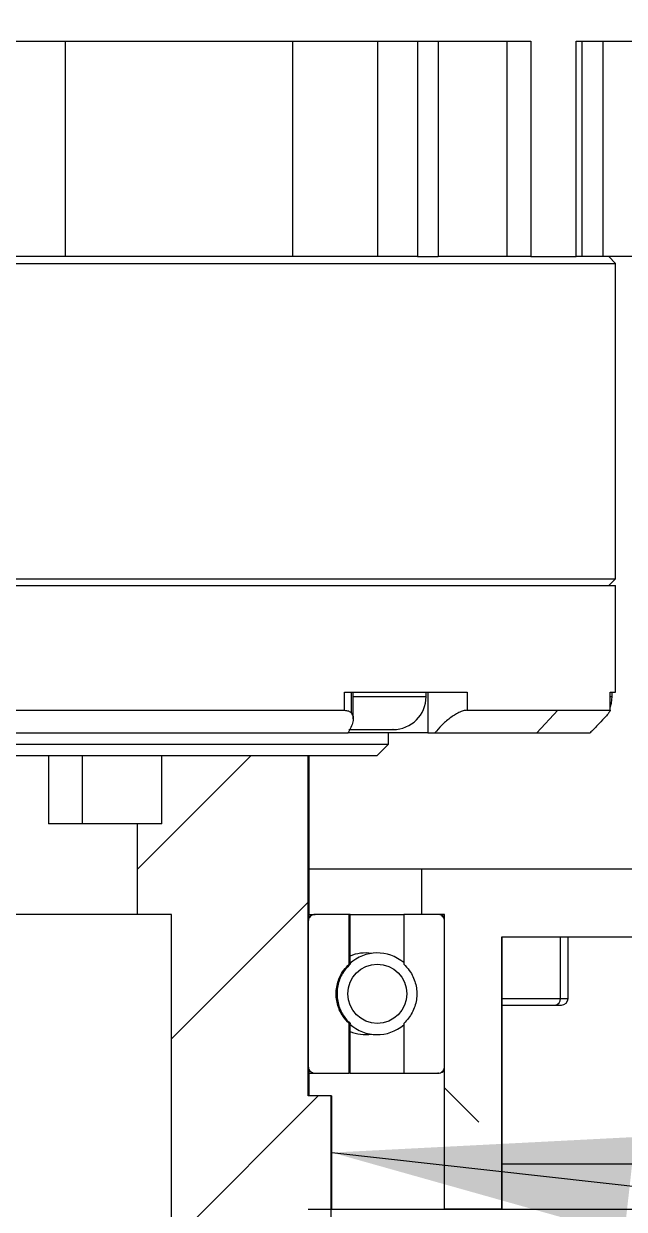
# Model space of a CAD drawing. Header units: millimetres. Extents: x 2 to 1187, y 2 to 839.
# Drawn here: x 305.33 to 311.94, y 458.13 to 471.19 of the extents above; entities that cross this region are included whole.
import ezdxf

# ---------------------------------------------------------------- set-up
doc = ezdxf.new("R2010")
doc.units = ezdxf.units.MM
doc.dimstyles.new('SLDDIMSTYLE0', dxfattribs={"dimtxt": 0.18, "dimasz": 3.302, "dimexe": 0, "dimexo": 0.0625, "dimgap": 0, "dimtad": 0, "dimtih": 1, "dimtoh": 1, "dimdec": 0, "dimrnd": 1e-09, "dimzin": 0, "dimdsep": 46, "dimtxsty": 'Standard', "dimsah": 1, "dimcen": 0.09, "dimadec": 0, "dimazin": 0, "dimtfac": 3.302, "dimtdec": 0, "dimtofl": 0, "dimtmove": 0, "dimatfit": 3, "dimfxl": 1, "dimfrac": 2, "dimtolj": 1, "dimtzin": 0, "dimarcsym": 0})

# ---------------------------------------------------------------- blocks, each defined once
blk = doc.blocks.new('SW_HATCH_1')
at = {"color": 0, "linetype": 'Continuous', "lineweight": 18}
for p, q in [((139.396, -17.758), (140.649, -16.505)), ((139.774, -19.626), (141.28, -18.12)), ((143.159, -20.544), (142.782, -20.168)), ((139.774, -21.871), (141.389, -20.255))]:
    blk.add_line(p, q, dxfattribs=at)

msp = doc.modelspace()

# ---------------------------------------------------------------- linework, layer by layer
at = {"color": 7, "linetype": 'Continuous', "lineweight": 25}
for p, q in [((304.4504, 471.0016), (310.9153, 471.0016)), ((305.7835, 471.0016), (305.7835, 468.6266)), ((308.2911, 468.6266), (308.2911, 471.0016)), ((309.2255, 471.0016), (309.2255, 468.6266)), ((309.664, 471.0016), (309.664, 468.6266)), ((309.8943, 471.0016), (309.8943, 468.6266)), ((310.6512, 471.0016), (310.6512, 468.6266)), ((310.9153, 471.0016), (310.9153, 468.6266)), ((311.4138, 471.0016), (314.0917, 471.0016)), ((311.4138, 468.6266), (311.4138, 471.0016)), ((311.4809, 468.6266), (311.4809, 471.0016)), ((311.7136, 468.6266), (311.7136, 471.0016)), ((305.7835, 468.6266), (305.0304, 468.6266)), ((308.2911, 468.6266), (305.7835, 468.6266)), ((309.2255, 468.6266), (308.2911, 468.6266)), ((309.664, 468.6266), (309.2255, 468.6266)), ((309.664, 468.6266), (309.8943, 468.6266)), ((310.6512, 468.6266), (309.8943, 468.6266)), ((310.9153, 468.6266), (310.6512, 468.6266)), ((310.9153, 468.6266), (311.4138, 468.6266)), ((311.4809, 468.6266), (311.4138, 468.6266)), ((311.7136, 468.6266), (311.4809, 468.6266)), ((312.8918, 468.6266), (311.7136, 468.6266)), ((311.8479, 468.5516), (311.7729, 468.6266)), ((301.0227, 468.5516), (311.8479, 468.5516)), ((311.8479, 465.0766), (311.8479, 468.5516)), ((301.0227, 465.0766), (311.8479, 465.0766)), ((311.7729, 465.0016), (311.8479, 465.0766)), ((301.0227, 465.0016), (311.8479, 465.0016)), ((311.8479, 463.8266), (311.8479, 465.0016)), ((308.8607, 463.8266), (310.2116, 463.8266)), ((308.8607, 463.6266), (308.8607, 463.8266)), ((308.9366, 463.5968), (308.9366, 463.8266)), ((308.9571, 463.531), (308.9571, 463.8266)), ((308.9571, 463.7766), (309.7601, 463.7766)), ((309.7601, 463.7766), (309.7601, 463.8266)), ((309.7786, 463.8266), (309.7786, 463.3766)), ((310.2116, 463.8266), (310.2116, 463.6266)), ((311.7888, 463.8266), (311.8479, 463.8266)), ((311.7888, 463.6266), (311.7888, 463.8266)), ((311.7907, 463.6231), (311.7907, 463.8266)), ((311.7907, 463.7766), (311.8104, 463.7766)), ((311.8104, 463.7766), (311.8104, 463.8266)), ((305.0531, 463.6266), (308.8607, 463.6266)), ((310.2116, 463.6266), (311.2117, 463.6266)), ((310.9822, 463.3766), (311.2117, 463.6266)), ((311.2117, 463.6266), (311.7888, 463.6266)), ((304.7737, 463.3766), (308.9017, 463.3766)), ((309.3552, 463.3766), (308.8988, 463.3766)), ((309.3479, 463.2516), (309.3479, 463.3766)), ((309.7786, 463.3766), (309.3552, 463.3766)), ((309.7786, 463.3766), (309.8575, 463.3766)), ((309.8575, 463.3766), (310.9822, 463.3766)), ((310.9822, 463.3766), (311.5674, 463.3766)), ((302.0147, 463.2516), (309.3479, 463.2516)), ((309.2229, 463.1266), (309.3479, 463.2516)), ((302.0643, 463.1266), (309.2229, 463.1266)), ((305.598, 463.1266), (305.598, 462.3766)), ((305.975, 462.3766), (305.975, 463.1266)), ((306.848, 462.3766), (306.848, 463.1266)), ((308.4619, 459.3766), (308.4619, 463.1266)), ((308.4729, 461.3386), (308.4729, 463.1266)), ((305.975, 462.3766), (305.598, 462.3766)), ((306.848, 462.3766), (305.975, 462.3766)), ((306.5785, 461.3766), (306.5785, 462.3766)), ((309.7143, 461.8766), (308.4729, 461.8766)), ((309.7143, 461.3766), (309.7143, 461.8766)), ((313.1267, 461.8766), (309.7143, 461.8766)), ((306.5785, 461.3766), (301.6173, 461.3766)), ((306.9561, 461.3766), (306.5785, 461.3766)), ((306.9561, 449.3766), (306.9561, 461.3766)), ((308.4619, 461.3016), (308.4619, 459.7016)), ((308.4729, 461.3766), (308.537, 461.3766)), ((308.9129, 461.3766), (308.537, 461.3766)), ((308.9129, 460.8285), (308.9129, 461.3766)), ((308.9229, 461.3766), (308.9129, 461.3766)), ((308.9229, 460.837), (308.9229, 461.3766)), ((308.9229, 461.3766), (309.514, 461.3766)), ((309.8896, 461.3766), (309.514, 461.3766)), ((309.514, 461.3766), (309.514, 460.8285)), ((309.9647, 461.3766), (309.7143, 461.3766)), ((309.9647, 458.1266), (309.9647, 461.3766)), ((309.9647, 459.7016), (309.9647, 461.3016)), ((310.5905, 461.1266), (310.5905, 458.1266)), ((313.1267, 461.1266), (310.5905, 461.1266)), ((310.5979, 458.1266), (310.5979, 461.1266)), ((311.2433, 460.4516), (311.2433, 461.1266)), ((311.3261, 460.4516), (311.3261, 461.1266)), ((308.9224, 460.8285), (308.9129, 460.8285)), ((310.5979, 460.4516), (311.2433, 460.4516)), ((310.5979, 460.3766), (311.1773, 460.3766)), ((311.1773, 460.3766), (311.2511, 460.3766)), ((311.2433, 460.4516), (311.3261, 460.4516)), ((308.9224, 460.1746), (308.9129, 460.1746)), ((308.9129, 459.6266), (308.9129, 460.1746)), ((308.9224, 460.1746), (308.9226, 460.17)), ((308.9229, 459.6266), (308.9229, 460.1661)), ((309.514, 460.1746), (309.514, 459.6266)), ((308.4729, 459.3766), (308.4729, 459.6641)), ((308.4729, 459.6266), (308.537, 459.6266)), ((308.537, 459.6266), (308.9129, 459.6266)), ((308.9229, 459.6266), (308.9129, 459.6266)), ((308.9229, 459.6266), (309.514, 459.6266)), ((309.514, 459.6266), (309.8896, 459.6266)), ((309.8979, 459.6266), (309.8896, 459.6266)), ((308.7125, 459.3766), (308.4619, 459.3766)), ((308.7125, 459.3766), (308.7229, 459.3766)), ((308.7125, 451.8766), (308.7125, 459.3766)), ((308.7229, 458.1266), (308.7229, 459.3766)), ((310.5979, 458.6266), (318.3945, 458.6266)), ((308.4619, 458.1266), (376.3479, 458.1266)), ((310.5905, 458.1266), (309.9647, 458.1266))]:
    msp.add_line(p, q, dxfattribs=at)
at = {"color": 7, "linetype": 'Continuous', "lineweight": 25, "flags": 128}
msp.add_lwpolyline([(311.7907, 463.6587), (311.8034, 463.7058), (311.8104, 463.7766)], dxfattribs=at)
at = {"color": 7, "linetype": 'Continuous', "lineweight": 18}
msp.add_circle((304.0979, 455.3766), 19.9348, dxfattribs=at)
at = {"color": 7, "linetype": 'Continuous', "lineweight": 25}
msp.add_circle((309.2229, 460.5016), 0.3257, dxfattribs=at)
for centre, radius, start, end in [((309.3976, 463.7766), 0.3625, 270, 0), ((309.8979, 461.3016), 0.075, 27.06088, 90), ((309.2229, 460.5016), 0.45, 49.69137, 132.1636), ((309.0944, 460.5016), 0.45, 81.79174, 112.40329), ((311.1725, 460.4473), 0.0709, 273.90286, 3.43207), ((311.2511, 460.4516), 0.075, 270, 0), ((309.2229, 460.5016), 0.45, 227.87628, 310.30864), ((309.0944, 460.5016), 0.45, 247.59671, 278.20826), ((309.8979, 459.7016), 0.075, 270, 332.93912)]:
    msp.add_arc(centre, radius, start, end, dxfattribs=at)
for points, knots in [([(308.8607, 463.6266), (308.8764, 463.6251), (308.9089, 463.6222), (308.9271, 463.6055), (308.9366, 463.5968)], [0, 0, 0, 0, 0.4821844, 1, 1, 1, 1]), ([(310.2116, 463.6266), (310.1982, 463.6251), (310.1712, 463.6223), (310.1221, 463.6022), (310.0717, 463.5741), (310.0061, 463.5284), (309.9289, 463.4615), (309.8813, 463.4049), (309.8575, 463.3766)], [0, 0, 0, 0, 0.1249308, 0.2497816, 0.370553, 0.5000223, 0.7498812, 1, 1, 1, 1]), ([(311.7888, 463.6266), (311.7899, 463.6252), (311.7921, 463.6225), (311.7782, 463.6027), (311.7549, 463.5743), (311.7143, 463.5287), (311.6511, 463.4615), (311.5953, 463.4049), (311.5674, 463.3766)], [0, 0, 0, 0, 0.1210043, 0.249823, 0.3674581, 0.5000282, 0.7498842, 1, 1, 1, 1]), ([(308.9366, 463.5968), (308.9439, 463.584), (308.9601, 463.556), (308.9565, 463.4818), (308.9232, 463.4179), (308.9017, 463.3766)], [0, 0, 0, 0, 0.2277375, 0.5008635, 1, 1, 1, 1]), ([(308.9088, 463.4141), (308.9402, 463.4141), (309.0115, 463.4141), (309.1224, 463.4141), (309.2267, 463.4141), (309.3128, 463.4141), (309.3729, 463.4141), (309.4004, 463.4141), (309.3955, 463.4141), (309.3946, 463.4141)], [0, 0, 0, 0, 0.143951, 0.3260361, 0.4699871, 0.6287393, 0.7960789, 0.9634185, 1, 1, 1, 1]), ([(308.537, 461.3766), (308.5367, 461.3766), (308.5278, 461.3765), (308.5136, 461.3738), (308.4936, 461.364), (308.477, 461.3489), (308.4643, 461.3265), (308.4627, 461.3098), (308.4619, 461.3016)], [0, 0, 0, 0, 0.0098533, 0.225251, 0.3608589, 0.5754805, 0.7901176, 1, 1, 1, 1]), ([(309.9647, 461.3016), (309.9647, 461.3018), (309.9647, 461.3104), (309.9621, 461.3244), (309.9524, 461.3443), (309.9375, 461.3612), (309.9151, 461.3736), (309.8981, 461.3766), (309.8896, 461.3766), (309.8896, 461.3766)], [0, 0, 0, 0, 0.006464, 0.2207264, 0.3543815, 0.5690889, 0.7837874, 0.9986977, 1, 1, 1, 1]), ([(308.9129, 460.1746), (308.8888, 460.2), (308.8303, 460.2615), (308.7753, 460.3878), (308.7617, 460.5386), (308.7952, 460.6669), (308.8498, 460.7636), (308.8922, 460.8072), (308.9129, 460.8285)], [0, 0, 0, 0, 0.1426868, 0.3462284, 0.5493609, 0.7522576, 0.8786266, 1, 1, 1, 1]), ([(308.9224, 460.8285), (308.8889, 460.7912), (308.8221, 460.7166), (308.7758, 460.5703), (308.778, 460.4196), (308.8272, 460.2791), (308.8916, 460.2083), (308.9224, 460.1746)], [0, 0, 0, 0, 0.2034953, 0.4070904, 0.6106819, 0.8142716, 1, 1, 1, 1]), ([(308.9226, 460.8331), (308.9227, 460.8344), (308.9229, 460.8372), (308.9225, 460.8316), (308.9224, 460.8285)], [0, 0, 0, 0, 0.4524713, 1, 1, 1, 1]), ([(309.514, 460.8285), (309.5194, 460.8234), (309.5475, 460.7969), (309.6027, 460.7271), (309.6546, 460.6047), (309.6639, 460.4532), (309.6225, 460.3075), (309.5604, 460.2184), (309.5191, 460.1794), (309.514, 460.1746)], [0, 0, 0, 0, 0.0303291, 0.1582655, 0.361477, 0.5646933, 0.7678179, 0.9709982, 1, 1, 1, 1]), ([(308.4619, 459.7016), (308.4625, 459.6944), (308.4638, 459.6788), (308.475, 459.6569), (308.4909, 459.6412), (308.5103, 459.6305), (308.5255, 459.6268), (308.5355, 459.6266), (308.537, 459.6266)], [0, 0, 0, 0, 0.1827954, 0.3966208, 0.6107281, 0.7445443, 0.9598696, 1, 1, 1, 1]), ([(309.8896, 459.6266), (309.8907, 459.6266), (309.9002, 459.6267), (309.9182, 459.6307), (309.9401, 459.6441), (309.9542, 459.6616), (309.9629, 459.6812), (309.964, 459.694), (309.9647, 459.7016)], [0, 0, 0, 0, 0.0285946, 0.2436651, 0.458707, 0.6735407, 0.808028, 1, 1, 1, 1])]:
    msp.add_open_spline(points, degree=3, knots=knots, dxfattribs=at)

# ---------------------------------------------------------------- block references
at = {"color": 7, "linetype": 'Continuous', "lineweight": 18}
msp.add_blockref('SW_HATCH_1', (167.1822, 479.6319), dxfattribs=at)

# ---------------------------------------------------------------- leaders
at = {"color": 7, "linetype": 'Continuous', "lineweight": 0}
msp.add_leader([(308.7229, 458.7516), (431.5914, 444.9719)], dimstyle='SLDDIMSTYLE0', dxfattribs=at)

doc.saveas('drawing.dxf')
